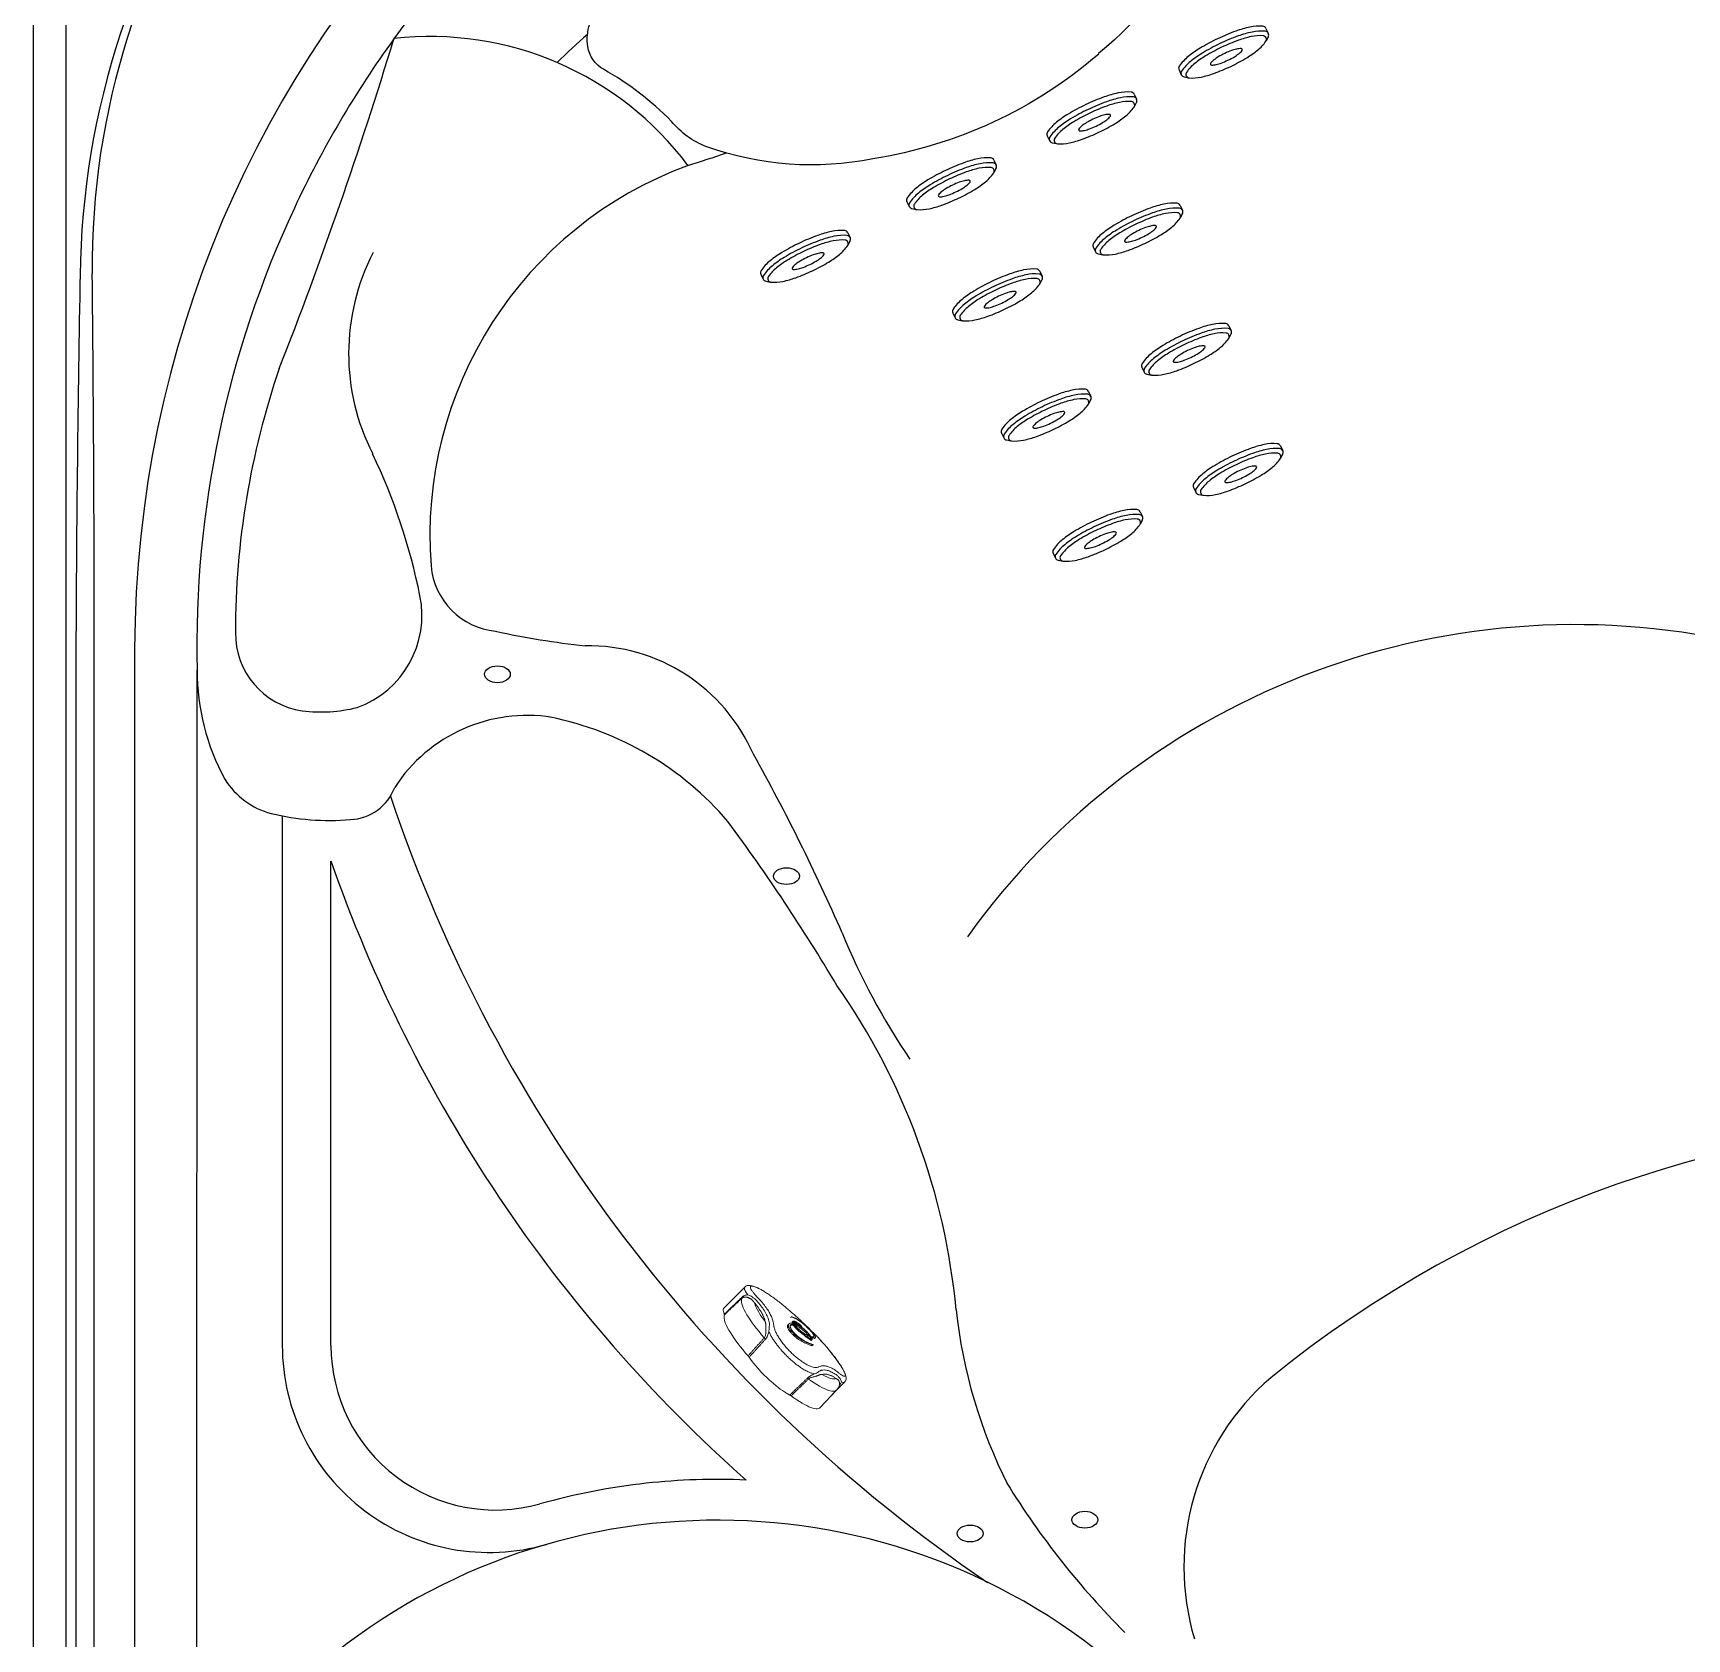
# Model space of a CAD drawing. Extents: x 648 to 724, y 789 to 934.
# Drawn here: x 647.98 to 679.95, y 847.26 to 878.29 of the extents above; entities that cross this region are included whole.
import ezdxf

# ---------------------------------------------------------------- set-up
doc = ezdxf.new("R2010")
doc.units = 0
doc.header["$MEASUREMENT"] = 0
doc.layers.add('1', color=4, linetype='Continuous')
doc.layers.add('1_CYAN', color=4, linetype='Continuous')

# ---------------------------------------------------------------- blocks, each defined once
blk = doc.blocks.new('MINI')
at = {"layer": '1', "color": 3}
for p, q in [((0.223, 0.931), (0.327, 0.931)), ((0.391, 0.895), (0.44, 0.828)), ((0.391, 0.895), (0.391, 0.895)), ((0.223, -0.932), (0.327, -0.932)), ((0.327, -0.932), (0.327, -0.932)), ((0.386, -0.902), (0.441, -0.828))]:
    blk.add_line(p, q, dxfattribs=at)
for points in [[(0.223, 0.931, 0.267867), (0.159, 0.895, 0.072378), (0.065, 0.659, 0.034036), (0.019, 0.384, 0.024706), (0, 0, 0.024706), (0.019, -0.384, 0.034036), (0.065, -0.659, 0.072378), (0.159, -0.895, 0.267867), (0.223, -0.932, 0.267867)], [(0.391, 0.895, 0.267867), (0.327, 0.931, 0.267867), (0.264, 0.895, 0.072378), (0.17, 0.659, 0.034036), (0.123, 0.384, 0.024706), (0.104, 0, 0.024706), (0.123, -0.384, 0.034036), (0.17, -0.659, 0.072378), (0.264, -0.895, 0.267867), (0.327, -0.932, 0.267867)], [(0.327, -0.932, 0.238458), (0.386, -0.902, 0.072378)]]:
    blk.add_lwpolyline(points, format="xyb", dxfattribs=at)
for points in [[(0.386, -0.855, 0.267867), (0.445, -0.822, 0.072378), (0.531, -0.605, 0.034036), (0.574, -0.352, 0.024706), (0.591, 0, 0.024706), (0.574, 0.352, 0.034036), (0.531, 0.605, 0.072378), (0.445, 0.822, 0.267867), (0.386, 0.855, 0.267867), (0.328, 0.822, 0.072378), (0.242, 0.605, 0.034036), (0.199, 0.352, 0.024706), (0.182, 0, 0.024706), (0.199, -0.352, 0.034036), (0.242, -0.605, 0.072378), (0.328, -0.822, 0.267867)], [(0.388, 0.343, 0.280852), (0.368, 0.331, 0.066452), (0.337, 0.244, 0.030521), (0.321, 0.143, 0.022038), (0.315, 0.003, 0.022038), (0.321, -0.137, 0.030521), (0.337, -0.238, 0.066452), (0.368, -0.325, 0.280852), (0.388, -0.337, 0.280852), (0.408, -0.325, 0.066452), (0.439, -0.238, 0.030521), (0.454, -0.137, 0.022038), (0.46, 0.003, 0.022038), (0.454, 0.143, 0.030521), (0.439, 0.244, 0.066452), (0.408, 0.331, 0.280852)]]:
    blk.add_lwpolyline(points, format="xyb", close=True, dxfattribs=at)
blk = doc.blocks.new('2010GLOW')
at = {"layer": '1', "color": 3, "lineweight": 5}
for p, q in [((13.757, 48.45), (13.353, 48.042)), ((14.508, 48.093), (14.502, 48.098)), ((14.61, 47.737), (14.593, 47.72)), ((14.659, 47.877), (14.642, 47.861)), ((14.692, 47.791), (14.676, 47.775)), ((14.696, 47.713), (14.712, 47.729)), ((14.718, 47.724), (14.702, 47.708)), ((14.721, 47.727), (14.72, 47.727)), ((14.848, 47.68), (14.86, 47.692)), ((15.022, 47.465), (15.037, 47.481)), ((15.044, 47.475), (15.028, 47.459)), ((15.04, 47.417), (15.056, 47.433)), ((15.047, 47.478), (15.047, 47.477)), ((15.065, 47.321), (15.081, 47.338)), ((15.105, 47.454), (15.122, 47.47)), ((15.251, 47.394), (15.19, 47.459)), ((15.215, 46.121), (15.532, 46.46)), ((15.45, 46.372), (15.687, 46.613))]:
    blk.add_line(p, q, dxfattribs=at)
at = {"layer": '1'}
blk.add_lwpolyline([(20.6, 72.278, -0.139939), (16.237, 70.255, -0.13657), (13.022, 70.489, -0.135613), (12.343, 70.977, 0.068851), (11.028, 71.984, -0.225097), (10.725, 72.422, -0.255346), (11.005, 73.226, -0.142373), (21.681, 78.205, -0.255346), (22.477, 77.902, -0.225097), (22.618, 77.388, 0.068851), (22.544, 75.734, -0.135613), (22.481, 74.899, -0.13657), (20.594, 72.287)], format="xyb", dxfattribs=at)
at = {"layer": '1', "color": 3, "lineweight": 5, "flags": 128}
for points in [[(14.035, 48.421), (14.028, 48.424), (13.987, 48.444), (13.942, 48.463), (13.904, 48.476), (13.865, 48.483), (13.835, 48.484), (13.805, 48.478), (13.776, 48.466), (13.758, 48.45)], [(13.353, 48.042), (13.348, 48.034), (13.343, 48.02), (13.342, 48.002), (13.345, 47.981), (13.352, 47.957), (13.363, 47.929)], [(13.698, 48.231), (13.693, 48.21), (13.692, 48.185), (13.695, 48.157), (13.703, 48.125), (13.714, 48.09), (13.73, 48.051), (13.749, 48.009), (13.772, 47.965), (13.8, 47.917), (13.83, 47.868), (13.865, 47.816), (13.903, 47.761), (13.943, 47.705), (13.987, 47.648), (14.034, 47.589), (14.084, 47.529), (14.135, 47.469)], [(14.5, 48.1), (14.502, 48.099), (14.502, 48.098)], [(13.821, 47.122), (13.769, 47.182), (13.72, 47.242), (13.672, 47.3), (13.628, 47.357), (13.587, 47.413), (13.548, 47.467), (13.513, 47.519), (13.481, 47.57), (13.452, 47.617), (13.427, 47.663), (13.406, 47.705), (13.388, 47.745), (13.375, 47.782), (13.365, 47.816), (13.359, 47.846), (13.357, 47.872), (13.36, 47.895), (13.366, 47.915)], [(15.687, 46.613), (15.707, 46.64), (15.717, 46.668), (15.719, 46.688), (15.719, 46.699), (15.718, 46.711), (15.714, 46.728), (15.708, 46.751), (15.696, 46.78), (15.678, 46.818), (15.651, 46.867), (15.614, 46.928), (15.565, 47.001), (15.525, 47.057), (15.48, 47.117), (15.429, 47.183), (15.388, 47.234), (15.344, 47.287), (15.298, 47.341), (15.25, 47.394)], [(13.842, 47.095), (13.87, 47.056), (13.9, 47.015), (13.934, 46.972), (13.97, 46.929), (14.008, 46.884), (14.048, 46.84), (14.09, 46.795), (14.133, 46.751), (14.178, 46.708), (14.222, 46.665), (14.267, 46.624), (14.312, 46.585), (14.357, 46.548), (14.401, 46.513), (14.444, 46.48), (14.485, 46.45), (14.524, 46.424), (14.562, 46.401), (14.597, 46.381), (14.629, 46.365)], [(15.526, 46.683), (15.506, 46.677), (15.482, 46.676), (15.453, 46.679), (15.421, 46.687), (15.384, 46.699), (15.344, 46.716), (15.3, 46.737), (15.253, 46.763)], [(14.991, 46.674), (15.048, 46.634), (15.102, 46.598), (15.154, 46.565), (15.203, 46.536), (15.251, 46.51), (15.295, 46.488), (15.336, 46.47), (15.374, 46.455), (15.409, 46.445), (15.44, 46.439), (15.468, 46.437), (15.492, 46.439), (15.511, 46.445), (15.527, 46.456), (15.532, 46.46)], [(15.215, 46.121), (15.201, 46.11), (15.183, 46.103), (15.161, 46.099), (15.136, 46.099), (15.107, 46.103), (15.074, 46.111), (15.038, 46.123), (14.999, 46.139), (14.957, 46.159), (14.912, 46.182), (14.865, 46.209), (14.815, 46.239), (14.763, 46.273), (14.709, 46.31), (14.653, 46.35)]]:
    blk.add_lwpolyline(points, dxfattribs=at)
at = {"layer": '1', "color": 3, "lineweight": 5}
for centre, radius, start, end in [((15.151, 48.606), 1.292, 200.3277, 219.4014), ((15.362, 46.622), 0.234, 316.2724, 347.1489)]:
    blk.add_arc(centre, radius, start, end, dxfattribs=at)
at = {"layer": '1', "color": 2}
for centre in [(8.976, 60.293), (14.564, 56.393), (18.115, 43.689), (20.332, 43.955)]:
    blk.add_ellipse(centre, major_axis=(-0.25, 0), ratio=0.649149, dxfattribs=at)
at = {"layer": '1', "color": 3, "lineweight": 5}
for points, knots in [([(13.696, 48.247), (13.705, 48.255), (13.718, 48.266), (13.736, 48.278), (13.757, 48.289), (13.784, 48.299), (13.806, 48.301), (13.817, 48.302)], [0, 0, 0, 0, 0.212695, 0.32418, 0.440952, 0.704815, 1, 1, 1, 1]), ([(13.757, 48.45), (13.757, 48.45), (13.751, 48.447), (13.749, 48.437), (13.75, 48.421), (13.755, 48.404), (13.765, 48.38), (13.784, 48.348), (13.806, 48.318), (13.817, 48.302)], [0, 0, 0, 0, 0.008171, 0.208858, 0.330727, 0.456596, 0.586471, 0.788721, 1, 1, 1, 1]), ([(13.817, 48.302), (13.831, 48.297), (13.857, 48.287), (13.902, 48.261), (13.931, 48.238), (13.946, 48.227)], [0, 0, 0, 0, 0.324926, 0.658748, 1, 1, 1, 1]), ([(14.5, 48.1), (14.474, 48.121), (14.421, 48.165), (14.339, 48.227), (14.257, 48.285), (14.179, 48.337), (14.105, 48.383), (14.039, 48.42), (13.981, 48.447), (13.934, 48.464), (13.898, 48.471), (13.875, 48.467), (13.865, 48.453), (13.869, 48.428), (13.886, 48.394), (13.916, 48.351), (13.958, 48.3), (13.995, 48.261), (14.013, 48.242)], [0, 0, 0, 0, 0.0629563, 0.1258438, 0.188571, 0.2511104, 0.3132462, 0.3756987, 0.4379528, 0.5000669, 0.5621821, 0.6244343, 0.686859, 0.7489466, 0.8115134, 0.874211, 0.9370812, 1, 1, 1, 1]), ([(13.698, 48.231), (13.698, 48.233), (13.7, 48.237), (13.697, 48.244), (13.696, 48.247)], [0, 0, 0, 0, 0.500001, 1, 1, 1, 1]), ([(13.779, 48.258), (13.771, 48.258), (13.757, 48.26), (13.736, 48.255), (13.716, 48.246), (13.704, 48.235), (13.698, 48.231)], [0, 0, 0, 0, 0.3295119, 0.5971405, 0.8137599, 1, 1, 1, 1]), ([(13.896, 48.204), (13.893, 48.207), (13.885, 48.212), (13.874, 48.221), (13.863, 48.228), (13.852, 48.234), (13.841, 48.239), (13.829, 48.245), (13.816, 48.249), (13.802, 48.253), (13.79, 48.256), (13.783, 48.257), (13.779, 48.258)], [0, 0, 0, 0, 0.097354, 0.197409, 0.300213, 0.377642, 0.464882, 0.562043, 0.681387, 0.793811, 0.903777, 1, 1, 1, 1]), ([(14.152, 47.785), (14.151, 47.791), (14.148, 47.802), (14.143, 47.818), (14.138, 47.835), (14.132, 47.851), (14.125, 47.868), (14.118, 47.885), (14.11, 47.903), (14.099, 47.926), (14.083, 47.955), (14.063, 47.99), (14.038, 48.028), (14.009, 48.07), (13.975, 48.114), (13.951, 48.143), (13.939, 48.157)], [0, 0, 0, 0, 0.047781, 0.095476, 0.143107, 0.190691, 0.23825, 0.285802, 0.333368, 0.380968, 0.474345, 0.567826, 0.66156, 0.778574, 0.892344, 1, 1, 1, 1]), ([(13.952, 48.222), (13.961, 48.214), (13.981, 48.196), (13.997, 48.177), (14.006, 48.167)], [0, 0, 0, 0, 0.464225, 1, 1, 1, 1]), ([(14.006, 48.167), (14.035, 48.133), (14.092, 48.065), (14.156, 47.965), (14.205, 47.868), (14.222, 47.807), (14.231, 47.777)], [0, 0, 0, 0, 0.250077, 0.500006, 0.749934, 1, 1, 1, 1]), ([(14.018, 48.237), (14.047, 48.207), (14.104, 48.146), (14.174, 48.055), (14.231, 47.967), (14.275, 47.88), (14.305, 47.796), (14.314, 47.743), (14.318, 47.716)], [0, 0, 0, 0, 0.167454, 0.333461, 0.498171, 0.664065, 0.831322, 1, 1, 1, 1]), ([(15.189, 47.461), (15.155, 47.496), (15.086, 47.567), (14.976, 47.674), (14.863, 47.782), (14.747, 47.888), (14.628, 47.993), (14.547, 48.06), (14.507, 48.094)], [0, 0, 0, 0, 0.168663, 0.335965, 0.501974, 0.66666, 0.832621, 1, 1, 1, 1]), ([(13.366, 47.915), (13.366, 47.916), (13.367, 47.919), (13.365, 47.925), (13.363, 47.929)], [0, 0, 0, 0, 0.345293, 1, 1, 1, 1]), ([(14.164, 47.588), (14.164, 47.593), (14.164, 47.603), (14.164, 47.617), (14.165, 47.634), (14.166, 47.65), (14.166, 47.661), (14.167, 47.666)], [0, 0, 0, 0, 0.169032, 0.362289, 0.538985, 0.789623, 1, 1, 1, 1]), ([(14.167, 47.666), (14.167, 47.674), (14.168, 47.69), (14.168, 47.712), (14.167, 47.725), (14.167, 47.732)], [0, 0, 0, 0, 0.334213, 0.65802, 1, 1, 1, 1]), ([(14.23, 47.661), (14.229, 47.65), (14.227, 47.628), (14.226, 47.603), (14.226, 47.591)], [0, 0, 0, 0, 0.504865, 1, 1, 1, 1]), ([(14.236, 47.723), (14.235, 47.713), (14.233, 47.695), (14.231, 47.672), (14.23, 47.661)], [0, 0, 0, 0, 0.502949, 1, 1, 1, 1]), ([(14.231, 47.777), (14.232, 47.768), (14.236, 47.751), (14.236, 47.735), (14.236, 47.727)], [0, 0, 0, 0, 0.535763, 1, 1, 1, 1]), ([(14.327, 47.663), (14.333, 47.644), (14.345, 47.606), (14.377, 47.541), (14.417, 47.472), (14.466, 47.4), (14.522, 47.327), (14.585, 47.255), (14.652, 47.186), (14.722, 47.121), (14.793, 47.061), (14.864, 47.009), (14.932, 46.966), (14.997, 46.932), (15.056, 46.908), (15.108, 46.896), (15.153, 46.894), (15.175, 46.902), (15.185, 46.906)], [0, 0, 0, 0, 0.062826, 0.125568, 0.188172, 0.250587, 0.312891, 0.375107, 0.437431, 0.499604, 0.561846, 0.624065, 0.686493, 0.748896, 0.811535, 0.874236, 0.937092, 1, 1, 1, 1]), ([(15.065, 47.321), (15.064, 47.321), (15.064, 47.321), (15.062, 47.321), (15.054, 47.322), (15.031, 47.325), (14.991, 47.338), (14.94, 47.361), (14.892, 47.385), (14.847, 47.409), (14.807, 47.435), (14.771, 47.459), (14.743, 47.481), (14.713, 47.505), (14.687, 47.529), (14.665, 47.551), (14.641, 47.579), (14.615, 47.614), (14.596, 47.648), (14.586, 47.673), (14.582, 47.693), (14.584, 47.709), (14.59, 47.716), (14.593, 47.72)], [0, 0, 0, 0, 0.00078, 0.004249, 0.018104, 0.073518, 0.177273, 0.281294, 0.350621, 0.42005, 0.489069, 0.527714, 0.566323, 0.605413, 0.644428, 0.672585, 0.700717, 0.756758, 0.819932, 0.858789, 0.897646, 0.949583, 1, 1, 1, 1]), ([(14.712, 47.729), (14.7, 47.731), (14.677, 47.734), (14.654, 47.729), (14.641, 47.717), (14.636, 47.703), (14.637, 47.685), (14.643, 47.666), (14.652, 47.646), (14.665, 47.622), (14.688, 47.592), (14.718, 47.559), (14.747, 47.532), (14.773, 47.508), (14.8, 47.487), (14.837, 47.46), (14.883, 47.43), (14.939, 47.397), (14.993, 47.369), (15.035, 47.352), (15.061, 47.344), (15.074, 47.34), (15.079, 47.339), (15.08, 47.338), (15.081, 47.338), (15.081, 47.338), (15.081, 47.338), (15.081, 47.338), (15.081, 47.338), (15.081, 47.338), (15.081, 47.338), (15.081, 47.338), (15.081, 47.338), (15.08, 47.337), (15.078, 47.338), (15.067, 47.339), (15.047, 47.342), (15.014, 47.353), (14.974, 47.37), (14.929, 47.391), (14.879, 47.418), (14.832, 47.447), (14.791, 47.475), (14.76, 47.498), (14.731, 47.521), (14.707, 47.543), (14.685, 47.565), (14.66, 47.592), (14.638, 47.622), (14.621, 47.651), (14.609, 47.674), (14.602, 47.694), (14.599, 47.713), (14.602, 47.728), (14.613, 47.741), (14.63, 47.749), (14.653, 47.753), (14.677, 47.751), (14.694, 47.748), (14.702, 47.747)], [0, 0, 0, 0, 0.0368695, 0.0736357, 0.0954831, 0.1173037, 0.1353458, 0.1533692, 0.1663183, 0.1792492, 0.1995882, 0.2199091, 0.2346208, 0.249347, 0.2642891, 0.2792476, 0.3135688, 0.3479762, 0.3881579, 0.4283464, 0.4515898, 0.4632023, 0.4661066, 0.46647, 0.4665609, 0.4665932, 0.4666284, 0.4666427, 0.4666571, 0.4666698, 0.466685, 0.4667119, 0.4668026, 0.4672335, 0.4689456, 0.4757852, 0.5031472, 0.5346181, 0.566216, 0.5977684, 0.6324601, 0.6670627, 0.6853447, 0.7036033, 0.7182663, 0.7329083, 0.7446542, 0.7563878, 0.7797917, 0.7955858, 0.8113891, 0.8273101, 0.8432327, 0.8657902, 0.8884118, 0.9181266, 0.947955, 0.9777494, 1, 1, 1, 1]), ([(14.696, 47.713), (14.684, 47.715), (14.662, 47.718), (14.647, 47.713), (14.64, 47.71)], [0, 0, 0, 0, 0.54544, 1, 1, 1, 1]), ([(15.037, 47.496), (15.048, 47.493), (15.068, 47.487), (15.086, 47.487), (15.095, 47.494), (15.096, 47.505), (15.091, 47.519), (15.083, 47.536), (15.072, 47.553), (15.056, 47.575), (15.033, 47.604), (15.002, 47.636), (14.974, 47.664), (14.948, 47.688), (14.923, 47.711), (14.888, 47.741), (14.845, 47.774), (14.793, 47.81), (14.742, 47.841), (14.702, 47.861), (14.678, 47.87), (14.665, 47.874), (14.66, 47.876), (14.659, 47.877), (14.659, 47.877), (14.659, 47.877), (14.659, 47.877), (14.659, 47.877), (14.659, 47.877), (14.659, 47.877), (14.659, 47.877), (14.658, 47.877), (14.659, 47.877), (14.659, 47.877), (14.661, 47.877), (14.671, 47.875), (14.69, 47.87), (14.721, 47.857), (14.758, 47.838), (14.799, 47.812), (14.845, 47.781), (14.888, 47.748), (14.926, 47.717), (14.954, 47.692), (14.981, 47.666), (15.005, 47.643), (15.026, 47.621), (15.051, 47.594), (15.075, 47.566), (15.095, 47.54), (15.109, 47.52), (15.119, 47.503), (15.126, 47.487), (15.126, 47.476), (15.121, 47.468), (15.109, 47.464), (15.09, 47.466), (15.069, 47.471), (15.054, 47.476), (15.047, 47.478)], [0, 0, 0, 0, 0.0368695, 0.0736357, 0.0954831, 0.1173037, 0.1353458, 0.1533692, 0.1663183, 0.1792492, 0.1995882, 0.2199091, 0.2346208, 0.249347, 0.2642891, 0.2792476, 0.3135688, 0.3479762, 0.3881579, 0.4283464, 0.4515898, 0.4632023, 0.4661066, 0.46647, 0.4665609, 0.4665932, 0.4666284, 0.4666427, 0.4666571, 0.4666698, 0.466685, 0.4667119, 0.4668026, 0.4672335, 0.4689456, 0.4757852, 0.5031472, 0.5346181, 0.566216, 0.5977684, 0.6324601, 0.6670627, 0.6853447, 0.7036033, 0.7182663, 0.7329083, 0.7446542, 0.7563878, 0.7797917, 0.7955858, 0.8113891, 0.8273101, 0.8432327, 0.8657902, 0.8884118, 0.9181266, 0.947955, 0.9777494, 1, 1, 1, 1]), ([(14.677, 47.751), (14.676, 47.754), (14.672, 47.766), (14.674, 47.775), (14.683, 47.779), (14.693, 47.778), (14.708, 47.774), (14.725, 47.766), (14.743, 47.756), (14.764, 47.742), (14.787, 47.725), (14.811, 47.705), (14.83, 47.689), (14.841, 47.679), (14.843, 47.677), (14.844, 47.676), (14.844, 47.676), (14.844, 47.676), (14.844, 47.676), (14.844, 47.676), (14.844, 47.676), (14.843, 47.676), (14.841, 47.678), (14.831, 47.686), (14.814, 47.699), (14.792, 47.717), (14.767, 47.734), (14.741, 47.748), (14.72, 47.757), (14.702, 47.765), (14.697, 47.76), (14.682, 47.771), (14.677, 47.775)], [0, 0, 0, 0, 0.032689, 0.120569, 0.166937, 0.213325, 0.26359, 0.313883, 0.361156, 0.408302, 0.455729, 0.503387, 0.554848, 0.567726, 0.569337, 0.569969, 0.570197, 0.570427, 0.570595, 0.570763, 0.571041, 0.571777, 0.574761, 0.586587, 0.633755, 0.681402, 0.728868, 0.800311, 0.871867, 0.919836, 0.967705, 1, 1, 1, 1]), ([(14.706, 47.75), (14.703, 47.758), (14.697, 47.773), (14.704, 47.781), (14.718, 47.78), (14.736, 47.774), (14.759, 47.763), (14.789, 47.746), (14.823, 47.721), (14.846, 47.703), (14.858, 47.693), (14.859, 47.692), (14.86, 47.692), (14.86, 47.692), (14.86, 47.692), (14.86, 47.692), (14.86, 47.692), (14.86, 47.692), (14.859, 47.693), (14.856, 47.696), (14.845, 47.705), (14.827, 47.721), (14.802, 47.741), (14.778, 47.76), (14.756, 47.774), (14.736, 47.785), (14.718, 47.792), (14.704, 47.795), (14.694, 47.794), (14.689, 47.788), (14.689, 47.777), (14.693, 47.764), (14.699, 47.753), (14.702, 47.748)], [0, 0, 0, 0, 0.063892, 0.127941, 0.171738, 0.215668, 0.281175, 0.34647, 0.404119, 0.461342, 0.468507, 0.469403, 0.469705, 0.470085, 0.470239, 0.470394, 0.470535, 0.47078, 0.471433, 0.474061, 0.484482, 0.526069, 0.568174, 0.610049, 0.654475, 0.699023, 0.743084, 0.787122, 0.833799, 0.880439, 0.92198, 0.963505, 1, 1, 1, 1]), ([(14.702, 47.708), (14.702, 47.708), (14.701, 47.709), (14.7, 47.71), (14.699, 47.711), (14.697, 47.712), (14.696, 47.713), (14.696, 47.713), (14.696, 47.713)], [0, 0, 0, 0, 0.175918, 0.351834, 0.527836, 0.703962, 0.88017, 1, 1, 1, 1]), ([(14.702, 47.748), (14.702, 47.748), (14.702, 47.747), (14.702, 47.747), (14.702, 47.747), (14.702, 47.747)], [0, 0, 0, 0, 0.329724, 0.659445, 1, 1, 1, 1]), ([(14.89, 47.533), (14.883, 47.537), (14.87, 47.546), (14.847, 47.563), (14.822, 47.583), (14.797, 47.605), (14.774, 47.627), (14.752, 47.648), (14.727, 47.676), (14.712, 47.695), (14.702, 47.708)], [0, 0, 0, 0, 0.111626, 0.231303, 0.350852, 0.470373, 0.589893, 0.693567, 0.797125, 1, 1, 1, 1]), ([(14.712, 47.744), (14.712, 47.744), (14.712, 47.745), (14.71, 47.745), (14.709, 47.746), (14.708, 47.748), (14.707, 47.749), (14.706, 47.75), (14.706, 47.75), (14.706, 47.75)], [0, 0, 0, 0, 0.152559, 0.305117, 0.457724, 0.61035, 0.762932, 0.915429, 1, 1, 1, 1]), ([(15.032, 47.501), (15.022, 47.514), (15.008, 47.533), (14.983, 47.561), (14.968, 47.578), (14.949, 47.597), (14.927, 47.617), (14.9, 47.641), (14.875, 47.661), (14.844, 47.683), (14.808, 47.705), (14.771, 47.724), (14.739, 47.737), (14.721, 47.742), (14.712, 47.744)], [0, 0, 0, 0, 0.104878, 0.15752, 0.210217, 0.232395, 0.304771, 0.377082, 0.440985, 0.505043, 0.640474, 0.776192, 0.888078, 1, 1, 1, 1]), ([(14.712, 47.729), (14.712, 47.729), (14.712, 47.729), (14.714, 47.728), (14.715, 47.727), (14.716, 47.726), (14.717, 47.725), (14.718, 47.724), (14.718, 47.724)], [0, 0, 0, 0, 0.176164, 0.352325, 0.528527, 0.704708, 0.880801, 1, 1, 1, 1]), ([(15.037, 47.481), (15.028, 47.485), (15.009, 47.492), (14.975, 47.508), (14.942, 47.526), (14.912, 47.545), (14.886, 47.562), (14.861, 47.58), (14.831, 47.604), (14.802, 47.631), (14.775, 47.658), (14.754, 47.68), (14.734, 47.702), (14.723, 47.717), (14.718, 47.724)], [0, 0, 0, 0, 0.128358, 0.256918, 0.384943, 0.463314, 0.541556, 0.60371, 0.665808, 0.767379, 0.822437, 0.877435, 0.938691, 1, 1, 1, 1]), ([(14.721, 47.725), (14.72, 47.726), (14.72, 47.726), (14.72, 47.727), (14.72, 47.727), (14.72, 47.727)], [0, 0, 0, 0, 0.401818, 0.803634, 1, 1, 1, 1]), ([(14.721, 47.727), (14.736, 47.723), (14.766, 47.716), (14.809, 47.696), (14.844, 47.676), (14.87, 47.659), (14.899, 47.637), (14.926, 47.614), (14.955, 47.587), (14.986, 47.555), (15.013, 47.523), (15.025, 47.506), (15.029, 47.5)], [0, 0, 0, 0, 0.195173, 0.389973, 0.468136, 0.546178, 0.625388, 0.704482, 0.7563, 0.853073, 0.949941, 1, 1, 1, 1]), ([(15.029, 47.498), (15.015, 47.503), (14.988, 47.513), (14.946, 47.534), (14.91, 47.554), (14.884, 47.571), (14.854, 47.592), (14.827, 47.614), (14.797, 47.64), (14.765, 47.671), (14.737, 47.703), (14.725, 47.72), (14.721, 47.725)], [0, 0, 0, 0, 0.195173, 0.389973, 0.468136, 0.546178, 0.625388, 0.704482, 0.7563, 0.853073, 0.949941, 1, 1, 1, 1]), ([(14.74, 47.701), (14.744, 47.7), (14.755, 47.697), (14.777, 47.687), (14.802, 47.675), (14.828, 47.66), (14.854, 47.643), (14.883, 47.621), (14.91, 47.599), (14.939, 47.571), (14.967, 47.543), (14.984, 47.522), (14.991, 47.513)], [0, 0, 0, 0, 0.059997, 0.187044, 0.313995, 0.414158, 0.515844, 0.61626, 0.720424, 0.787433, 0.912469, 1, 1, 1, 1]), ([(14.135, 47.469), (14.14, 47.475), (14.15, 47.49), (14.159, 47.518), (14.164, 47.552), (14.164, 47.575), (14.164, 47.588)], [0, 0, 0, 0, 0.186236, 0.402857, 0.670478, 1, 1, 1, 1]), ([(14.159, 47.443), (14.155, 47.447), (14.149, 47.455), (14.14, 47.464), (14.135, 47.469)], [0, 0, 0, 0, 0.5, 1, 1, 1, 1]), ([(14.226, 47.591), (14.222, 47.576), (14.215, 47.548), (14.2, 47.507), (14.182, 47.471), (14.166, 47.452), (14.159, 47.443)], [0, 0, 0, 0, 0.295279, 0.559239, 0.787228, 1, 1, 1, 1]), ([(14.226, 47.591), (14.235, 47.57), (14.254, 47.529), (14.291, 47.464), (14.333, 47.4), (14.376, 47.341), (14.417, 47.289), (14.455, 47.243), (14.502, 47.19), (14.557, 47.132), (14.622, 47.069), (14.688, 47.011), (14.755, 46.956), (14.821, 46.907), (14.878, 46.87), (14.925, 46.842), (14.964, 46.822), (15.008, 46.802), (15.057, 46.784), (15.088, 46.778), (15.104, 46.775)], [0, 0, 0, 0, 0.066919, 0.130982, 0.192196, 0.250564, 0.293003, 0.335093, 0.376837, 0.438785, 0.499974, 0.56117, 0.623125, 0.685849, 0.749352, 0.787965, 0.827845, 0.868992, 0.933067, 1, 1, 1, 1]), ([(15.047, 47.477), (15.05, 47.471), (15.055, 47.46), (15.06, 47.444), (15.059, 47.433), (15.05, 47.429), (15.039, 47.43), (15.025, 47.434), (15.008, 47.442), (14.99, 47.453), (14.969, 47.466), (14.947, 47.484), (14.923, 47.505), (14.904, 47.521), (14.893, 47.53), (14.891, 47.533), (14.891, 47.533), (14.891, 47.534), (14.89, 47.534), (14.89, 47.534), (14.89, 47.534), (14.891, 47.534), (14.891, 47.533), (14.893, 47.532), (14.903, 47.524), (14.92, 47.511), (14.943, 47.493), (14.968, 47.476), (14.993, 47.462), (15.014, 47.452), (15.031, 47.446), (15.044, 47.444), (15.051, 47.45), (15.049, 47.463), (15.044, 47.473), (15.044, 47.475)], [0, 0, 0, 0, 0.037361, 0.074736, 0.149048, 0.188258, 0.227484, 0.269989, 0.312517, 0.352491, 0.392358, 0.432462, 0.472761, 0.516278, 0.527167, 0.52853, 0.529063, 0.529256, 0.52945, 0.529592, 0.529734, 0.529969, 0.530591, 0.533113, 0.543108, 0.582971, 0.623238, 0.663352, 0.723739, 0.784222, 0.824821, 0.865335, 0.925781, 0.986082, 1, 1, 1, 1]), ([(15.022, 47.465), (15.012, 47.469), (14.993, 47.476), (14.959, 47.492), (14.928, 47.509), (14.908, 47.522), (14.901, 47.526)], [0, 0, 0, 0, 0.287401, 0.575257, 0.861915, 1, 1, 1, 1]), ([(15.028, 47.459), (15.028, 47.459), (15.027, 47.46), (15.026, 47.461), (15.025, 47.462), (15.024, 47.463), (15.023, 47.464), (15.022, 47.465), (15.022, 47.465), (15.022, 47.465)], [0, 0, 0, 0, 0.152375, 0.304747, 0.457181, 0.609715, 0.762329, 0.914967, 1, 1, 1, 1]), ([(15.029, 47.5), (15.029, 47.5), (15.03, 47.499), (15.03, 47.499), (15.03, 47.498)], [0, 0, 0, 0, 0.500001, 1, 1, 1, 1]), ([(15.03, 47.498), (15.03, 47.498), (15.03, 47.498), (15.029, 47.498), (15.029, 47.498)], [0, 0, 0, 0, 0.470517, 1, 1, 1, 1]), ([(15.04, 47.417), (15.038, 47.424), (15.033, 47.435), (15.032, 47.443), (15.031, 47.446)], [0, 0, 0, 0, 0.585893, 1, 1, 1, 1]), ([(15.037, 47.496), (15.037, 47.496), (15.037, 47.496), (15.036, 47.497), (15.034, 47.498), (15.033, 47.499), (15.032, 47.5), (15.032, 47.501), (15.032, 47.501)], [0, 0, 0, 0, 0.176164, 0.352325, 0.528527, 0.704708, 0.880801, 1, 1, 1, 1]), ([(15.037, 47.481), (15.038, 47.481), (15.038, 47.481), (15.039, 47.48), (15.04, 47.479), (15.042, 47.478), (15.043, 47.476), (15.043, 47.475), (15.044, 47.475), (15.044, 47.475)], [0, 0, 0, 0, 0.152559, 0.305117, 0.457724, 0.61035, 0.762932, 0.915429, 1, 1, 1, 1]), ([(15.047, 47.477), (15.047, 47.477), (15.047, 47.477), (15.047, 47.478), (15.047, 47.478), (15.047, 47.478)], [0, 0, 0, 0, 0.329724, 0.659445, 1, 1, 1, 1]), ([(15.575, 46.792), (15.59, 46.781), (15.619, 46.757), (15.654, 46.736), (15.68, 46.725), (15.697, 46.727), (15.704, 46.741), (15.701, 46.766), (15.687, 46.802), (15.664, 46.848), (15.633, 46.903), (15.592, 46.965), (15.545, 47.033), (15.491, 47.106), (15.433, 47.181), (15.378, 47.248), (15.33, 47.305), (15.291, 47.35), (15.266, 47.378), (15.254, 47.391)], [0, 0, 0, 0, 0.063484, 0.126901, 0.190155, 0.253356, 0.316292, 0.379312, 0.442067, 0.5049, 0.567657, 0.630709, 0.693475, 0.75626, 0.819234, 0.882463, 0.92455, 0.963754, 1, 1, 1, 1]), ([(13.842, 47.095), (13.84, 47.098), (13.834, 47.107), (13.826, 47.116), (13.821, 47.122)], [0, 0, 0, 0, 0.345292, 1, 1, 1, 1]), ([(14.969, 46.69), (14.978, 46.698), (14.992, 46.71), (15.012, 46.725), (15.035, 46.74), (15.067, 46.757), (15.091, 46.769), (15.104, 46.775)], [0, 0, 0, 0, 0.212694, 0.324179, 0.440952, 0.704816, 1, 1, 1, 1]), ([(14.991, 46.674), (14.987, 46.677), (14.979, 46.684), (14.972, 46.688), (14.969, 46.69)], [0, 0, 0, 0, 0.5, 1, 1, 1, 1]), ([(15.1, 46.719), (15.089, 46.716), (15.068, 46.712), (15.038, 46.702), (15.012, 46.69), (14.998, 46.679), (14.991, 46.674)], [0, 0, 0, 0, 0.329514, 0.597142, 0.81376, 1, 1, 1, 1]), ([(15.215, 46.759), (15.212, 46.758), (15.206, 46.755), (15.196, 46.752), (15.186, 46.747), (15.175, 46.743), (15.161, 46.737), (15.143, 46.731), (15.122, 46.724), (15.107, 46.72), (15.1, 46.719)], [0, 0, 0, 0, 0.106462, 0.216561, 0.318676, 0.417774, 0.527303, 0.697821, 0.855059, 1, 1, 1, 1]), ([(15.104, 46.775), (15.118, 46.78), (15.146, 46.789), (15.178, 46.807), (15.194, 46.819), (15.203, 46.825)], [0, 0, 0, 0, 0.325031, 0.658824, 1, 1, 1, 1]), ([(15.188, 46.908), (15.205, 46.915), (15.239, 46.929), (15.296, 46.931), (15.358, 46.919), (15.425, 46.893), (15.496, 46.853), (15.546, 46.815), (15.571, 46.796)], [0, 0, 0, 0, 0.168138, 0.334456, 0.498855, 0.66418, 0.831265, 1, 1, 1, 1]), ([(15.206, 46.827), (15.21, 46.83), (15.221, 46.837), (15.232, 46.84), (15.237, 46.842)], [0, 0, 0, 0, 0.464241, 1, 1, 1, 1]), ([(15.237, 46.842), (15.258, 46.845), (15.298, 46.853), (15.368, 46.839), (15.443, 46.81), (15.497, 46.775), (15.524, 46.758)], [0, 0, 0, 0, 0.250073, 0.500007, 0.749934, 1, 1, 1, 1]), ([(15.526, 46.683), (15.518, 46.688), (15.502, 46.699), (15.476, 46.714), (15.451, 46.728), (15.427, 46.739), (15.405, 46.748), (15.385, 46.755), (15.365, 46.761), (15.336, 46.767), (15.297, 46.771), (15.268, 46.766), (15.253, 46.763)], [0, 0, 0, 0, 0.07852, 0.157057, 0.245738, 0.332619, 0.403735, 0.474719, 0.54563, 0.616529, 0.807972, 1, 1, 1, 1]), ([(15.524, 46.758), (15.532, 46.752), (15.548, 46.741), (15.562, 46.727), (15.569, 46.72)], [0, 0, 0, 0, 0.53575, 1, 1, 1, 1]), ([(15.573, 46.716), (15.582, 46.705), (15.601, 46.684), (15.619, 46.651), (15.625, 46.632), (15.627, 46.622)], [0, 0, 0, 0, 0.341185, 0.674972, 1, 1, 1, 1]), ([(14.653, 46.35), (14.65, 46.352), (14.641, 46.358), (14.634, 46.362), (14.629, 46.365)], [0, 0, 0, 0, 0.345293, 1, 1, 1, 1]), ([(15.593, 46.59), (15.592, 46.593), (15.592, 46.6), (15.589, 46.614), (15.582, 46.629), (15.573, 46.644), (15.565, 46.653), (15.561, 46.658)], [0, 0, 0, 0, 0.132144, 0.344057, 0.563814, 0.77666, 1, 1, 1, 1]), ([(15.627, 46.622), (15.624, 46.613), (15.619, 46.596), (15.602, 46.569), (15.59, 46.551), (15.582, 46.542), (15.582, 46.542)], [0, 0, 0, 0, 0.374355, 0.709003, 0.998047, 1, 1, 1, 1]), ([(15.592, 46.575), (15.592, 46.578), (15.593, 46.583), (15.593, 46.588), (15.593, 46.59)], [0, 0, 0, 0, 0.739688, 1, 1, 1, 1]), ([(15.627, 46.622), (15.637, 46.617), (15.658, 46.608), (15.677, 46.606), (15.684, 46.611), (15.687, 46.613)], [0, 0, 0, 0, 0.365651, 0.715696, 1, 1, 1, 1])]:
    blk.add_open_spline(points, degree=3, knots=knots, dxfattribs=at)
for points in [[(13.758, 48.45), (13.757, 48.45)], [(13.363, 47.929), (13.696, 48.247)], [(13.698, 48.231), (13.366, 47.915)], [(13.901, 48.2), (13.896, 48.204)], [(13.939, 48.157), (13.901, 48.2)], [(13.946, 48.227), (13.952, 48.222)], [(14.018, 48.237), (14.013, 48.242)], [(14.5, 48.1), (14.507, 48.094)], [(14.166, 47.737), (14.152, 47.785)], [(14.167, 47.732), (14.166, 47.737)], [(14.236, 47.727), (14.236, 47.723)], [(14.318, 47.712), (14.318, 47.716)], [(14.318, 47.712), (14.327, 47.663)], [(14.72, 47.727), (14.721, 47.727)], [(13.821, 47.122), (14.135, 47.469)], [(14.159, 47.443), (13.842, 47.095)], [(15.057, 47.454), (15.031, 47.462)], [(15.078, 47.489), (15.105, 47.454)], [(15.189, 47.461), (15.194, 47.455)], [(15.19, 47.459), (15.194, 47.455)], [(15.254, 47.391), (15.194, 47.455)], [(15.249, 47.394), (15.25, 47.394)], [(15.25, 47.394), (15.254, 47.391)], [(14.629, 46.365), (14.969, 46.69)], [(15.188, 46.908), (15.185, 46.906)], [(15.203, 46.825), (15.206, 46.827)], [(15.219, 46.76), (15.215, 46.759)], [(15.253, 46.763), (15.219, 46.76)], [(15.559, 46.66), (15.526, 46.683)], [(15.569, 46.72), (15.573, 46.716)], [(15.575, 46.792), (15.571, 46.796)], [(14.991, 46.674), (14.653, 46.35)], [(15.561, 46.658), (15.559, 46.66)], [(15.591, 46.57), (15.592, 46.575)], [(15.596, 46.587), (15.592, 46.575)]]:
    blk.add_open_spline(points, degree=1, dxfattribs=at)
at = {"layer": '1_CYAN', "color": 4}
blk.add_line((0, 76.285), (0, 7.785), dxfattribs=at)
at = {"layer": '1_CYAN', "color": 3}
for p, q in [((0.641, 7.785), (0.641, 76.285)), ((0.828, 60.785), (0.828, 12.724)), ((1.181, 12.724), (1.181, 60.785)), ((1.962, 60.785), (1.962, 12.724)), ((3.16, 31.973), (3.169, 60.372)), ((4.818, 57.556), (4.818, 47.322)), ((5.758, 47.322), (5.758, 56.684))]:
    blk.add_line(p, q, dxfattribs=at)
for centre, radius, start, end in [((23.39, 60.68), 21.429, 90.2818, 179.7182), ((23.285, 60.785), 20.125, 85.8669, 144.1331), ((16.357, 67.821), 15.449, 144.131, 179.3484), ((15.835, 68.179), 14.692, 144.1853, 180.5718), ((7.681, 66.394), 6.223, 36.8527, 96.5076), ((25.44, 56.137), 22.13, 131.7026, 133.78), ((-74.16, 97.225), 84.797, 338.54085, 343.1011), ((23.3, 60.776), 20.142, 144.138, 154.9616), ((-0.071, 110.747), 42.569, 287.4023, 288.4534), ((15.289, 62.975), 7.618, 110.1811, 184.4375), ((23.172, 60.82), 20.007, 154.9193, 181.2826), ((10.366, 66.49), 4.266, 152.7318, 207.0014), ((496.949, 58.812), 496.125, 178.93449, 179.7721), ((-670.587, 60.866), 671.769, 359.99309, 0.611259), ((19.699, 61.102), 15.787, 161.1477, 180.0106), ((-4.174, 59.448), 11.89, 11.4686, 25.4262), ((9.082, 62.513), 1.395, 185.2241, 264.2081), ((5.626, 61.432), 1.892, 289.7857, 11.5773), ((5.412, 61.075), 1.5, 179.0743, 262.0701), ((12.511, 77.695), 16.951, 257.8434, 263.7739), ((29.815, 46.781), 14.471, 76.3948, 144.3168), ((10.724, 57.354), 3.491, 23.5281, 90.8366), ((7.571, 60.373), 4.402, 180.0074, 208.6242), ((5.575, 62.354), 2.789, 262.3855, 284.3456), ((9.552, 56.445), 3.053, 80.9955, 147.0044), ((8.797, 53.484), 6.1, 40.5318, 78.6152), ((-20.657, 39.397), 39.628, 23.6553, 29.2303), ((4.999, 59.074), 1.525, 212.0807, 254.9343), ((6.097, 58.437), 0.953, 272.2789, 339.7521), ((35.224, 67.47), 29.877, 198.6059, 235.8531), ((5.738, 62.393), 4.924, 256.6718, 274.6306), ((-17.656, 34.506), 38.638, 30.7833, 36.4254), ((32.749, 66.118), 28.592, 199.2643, 228.4461), ((27.706, 60.208), 13.027, 202.1512, 214.3509), ((4.856, 46.795), 13.045, 5.3465, 35.0213), ((38.035, 29.292), 22.406, 51.4755, 129.026), ((27.591, 49.054), 9.803, 186.1114, 206.8333), ((8.818, 47.322), 4, 180.0004, 286.0785), ((8.938, 47.322), 3.18, 180.0004, 285.7001), ((27.065, 43.042), 4.818, 130.645, 196.787), ((13.233, 32.042), 12.692, 96.2353, 105.7001), ((13.233, 32.042), 12.692, 87.5168, 96.2353), ((32.555, 53.172), 16.155, 211.7985, 224.8544), ((13.233, 32.004), 11.942, 52.3203, 134.8043)]:
    blk.add_arc(centre, radius, start, end, dxfattribs=at)
at = {"layer": '1', "rotation": 295.5133194014809}
for p in [(22.898, 72.574), (20.351, 71.302), (17.638, 70.029), (21.239, 69.154), (14.814, 68.626), (18.526, 67.881), (22.18, 66.83), (19.467, 65.558), (23.177, 64.507), (20.464, 63.234)]:
    blk.add_blockref('MINI', p, dxfattribs=at)

msp = doc.modelspace()

# ---------------------------------------------------------------- block references
at = {"layer": '1'}
msp.add_blockref('2010GLOW', (647.978, 805.605), dxfattribs=at)

doc.saveas('drawing.dxf')
